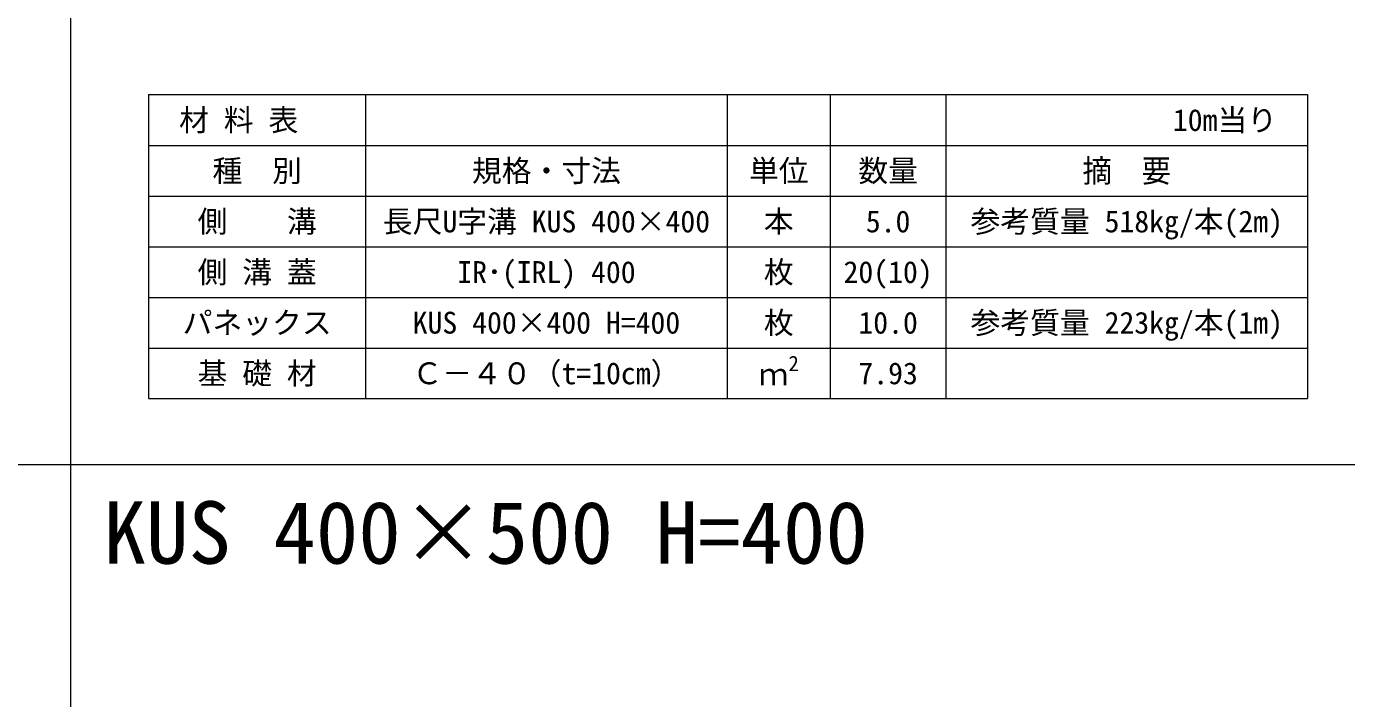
# Model space of a CAD drawing. Units: millimetres at full size, sheet at 1:40; details may follow other scales. Extents: x 206103 to 244503, y 883348 to 903496.
# Drawn here: x 209236 to 211244, y 886292 to 887314 of the extents above; entities that cross this region are included whole.
import ezdxf
from ezdxf.enums import TextEntityAlignment as Align

# ---------------------------------------------------------------- set-up
doc = ezdxf.new("R2010")
doc.units = ezdxf.units.MM
doc.header["$LTSCALE"] = 40
for name, color, linetype, lineweight in [('Defpoints_3', 8, 'Continuous', 0), ('図枠', 5, 'Continuous', 13), ('寸法・材料表', 7, 'Continuous', 13)]:
    doc.layers.add(name, color=color, linetype=linetype, lineweight=lineweight)
doc.layers.add('文字', color=7, linetype='Continuous')
doc.styles.add('ＭＳ ゴシック', font='')
doc.styles.add('ＭＳ Ｐゴシック', font='')
doc.styles.get('ＭＳ ゴシック').set_extended_font_data('MS Gothic')
doc.styles.get('ＭＳ Ｐゴシック').set_extended_font_data('MS PGothic')

msp = doc.modelspace()

# ---------------------------------------------------------------- linework, layer by layer
at = {"layer": 'Defpoints_3'}
for p, q in [((209421.89, 887210.77), (211184.53, 887210.77)), ((209421.89, 887210.77), (209421.89, 887133.33)), ((209751.89, 887210.77), (209751.89, 887133.33)), ((210301.89, 887210.77), (210301.89, 887133.33)), ((210458.53, 887210.77), (210458.53, 887133.33)), ((210634.53, 887210.77), (210634.53, 887133.33)), ((211184.53, 887210.77), (211184.53, 887133.33))]:
    msp.add_line(p, q, dxfattribs=at)
at = {"layer": '図枠'}
for p, q in [((209303.21, 903148.33), (209303.21, 883448.33)), ((206103.21, 886648.33), (223303.21, 886648.33))]:
    msp.add_line(p, q, dxfattribs=at)
at = {"layer": '寸法・材料表'}
for p, q in [((209421.89, 887133.33), (211184.53, 887133.33)), ((209421.89, 887133.33), (209421.89, 886748.33)), ((209751.89, 887133.33), (209751.89, 886748.33)), ((210301.89, 887133.33), (210301.89, 886748.33)), ((210458.53, 887133.33), (210458.53, 886748.33)), ((210634.53, 887133.33), (210634.53, 886748.33)), ((211184.53, 887133.33), (211184.53, 886748.33)), ((209421.89, 887056.33), (211184.53, 887056.33)), ((209421.89, 886979.33), (211184.53, 886979.33)), ((209421.89, 886902.33), (211184.53, 886902.33)), ((209421.89, 886825.33), (211184.53, 886825.33)), ((209421.89, 886748.33), (211184.53, 886748.33))]:
    msp.add_line(p, q, dxfattribs=at)

# ---------------------------------------------------------------- texts
at = {"layer": '寸法・材料表', "style": 'ＭＳ ゴシック'}
msp.add_text('\u3000材 料 表', height=33.23, dxfattribs=at).set_placement((209422.94, 887172.05), align=Align.MIDDLE_LEFT)
msp.add_text('10m当り\u3000', height=33.23, dxfattribs=at).set_placement((211183.47, 887172.05), align=Align.MIDDLE_RIGHT)
for s, p in [('種\u3000別', (209586.89, 887094.83)), ('規格・寸法', (210026.89, 887094.83)), ('単位', (210380.21, 887094.83)), ('数量', (210546.53, 887094.83)), ('側\u3000\u3000溝', (209586.89, 887017.83)), ('長尺U字溝 KUS 400×400', (210026.89, 887017.83)), ('本', (210380.21, 887017.83)), ('5.0', (210546.53, 887017.83)), ('参考質量 518kg/本(2m)', (210909.53, 887017.83)), ('側 溝 蓋', (209586.89, 886940.83)), ('IR･(IRL) 400', (210026.89, 886940.83)), ('枚', (210380.21, 886940.83)), ('20(10)', (210546.53, 886940.83)), ('枚', (210380.21, 886863.83)), ('参考質量 223kg/本(1m)', (210909.53, 886863.83)), ('パネックス', (209586.89, 886863.83)), ('KUS 400×400 H=400', (210026.89, 886863.83)), ('10.0', (210546.53, 886863.83)), ('基 礎 材', (209586.89, 886786.83)), ('Ｃ－４０（t=10cm）', (210026.89, 886786.83)), ('7.93', (210546.53, 886786.83))]:
    msp.add_text(s, height=33.23, dxfattribs=at).set_placement(p, align=Align.MIDDLE_CENTER)
at = {"layer": '寸法・材料表', "style": 'ＭＳ Ｐゴシック', "width": 0.95}
msp.add_text('摘\u3000要', height=34.64, dxfattribs=at).set_placement((210909.53, 887094.83), align=Align.MIDDLE_CENTER)
at = {"layer": '寸法・材料表', "style": 'ＭＳ ゴシック'}
for s, height, p in [('2', 23.26, (210394.94, 886783.22)), ('ｍ', 33.23, (210349.61, 886758.72))]:
    msp.add_text(s, height=height, dxfattribs=at).set_placement(p, align=Align.BOTTOM_LEFT)
at = {"layer": '文字', "style": 'ＭＳ ゴシック'}
msp.add_text('KUS 400×500 H=400', height=94.94, dxfattribs=at).set_placement((209353.21, 886468.83), align=Align.BOTTOM_LEFT)

doc.saveas('drawing.dxf')
